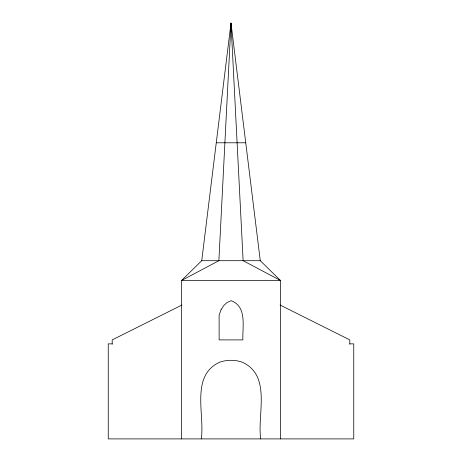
<?xml version="1.0" encoding="UTF-8"?>
<svg xmlns="http://www.w3.org/2000/svg" width="462" height="462" viewBox="0 0 462 462"><rect width="100%" height="100%" fill="white"/><g stroke="black" fill="none" stroke-linecap="round" stroke-linejoin="round"><path stroke-width="0.69" d="M181.502 438.9L181.502 280.498L201.732 260.701L231 23.1L260.268 260.701L280.498 280.498L280.498 438.9M181.93 305.036L112.202 339.899L112.202 344.202M216.256 142.793L245.744 142.793M201.732 260.701L260.268 260.701M112.202 343.861L108.241 343.861L108.241 438.9L353.759 438.9L353.759 343.861L349.798 343.861M280.07 305.036L349.798 339.899L349.798 344.202M260.701 438.9C257.063 414.298 271.893 375.231 241.944 362.064A34.846 34.846 0 0 0 220.056 362.064C190.107 375.231 204.937 414.298 201.299 438.9M231 23.1L218.878 260.701L181.502 280.498L280.498 280.498L243.122 260.701L231 23.1M221.102 309.604L219.121 315.148L219.121 339.899L242.879 339.899C242.313 326.784 247.32 306.439 231 300.698L226.842 302.674L223.672 305.648L221.102 309.604"/></g></svg>
